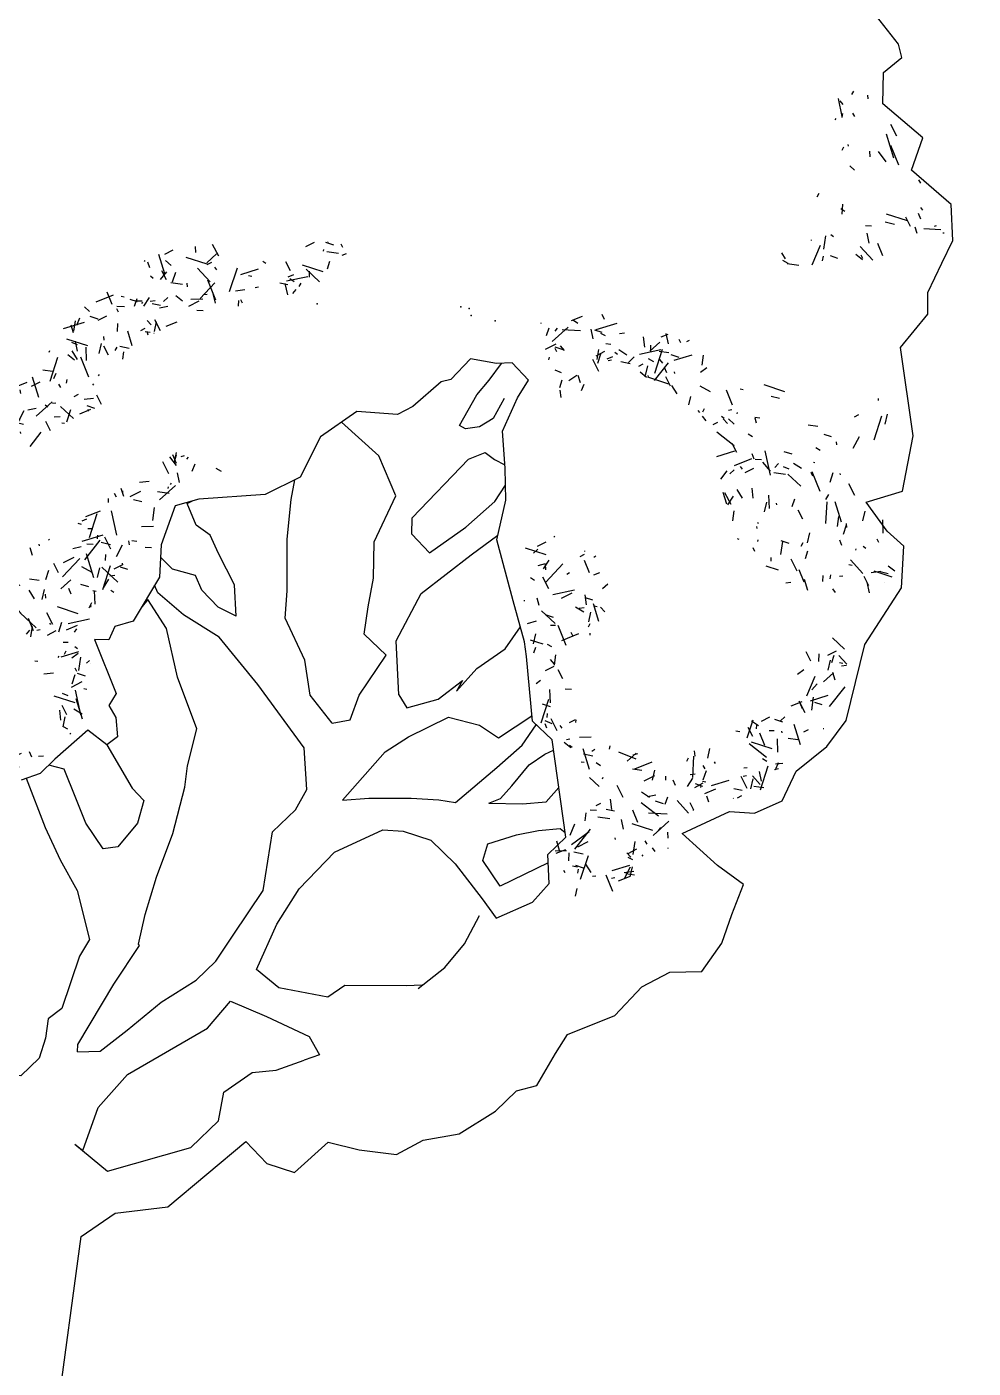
# Model space of a CAD drawing. Extents: x -1.38 to 4.01, y 0 to 4.76.
# Drawn here: x 2.662 to 4.01, y 0.958 to 2.87 of the extents above; entities that cross this region are included whole.
import ezdxf

# ---------------------------------------------------------------- set-up
doc = ezdxf.new("R2010")
doc.units = 0
doc.header["$MEASUREMENT"] = 0
doc.layers.get('0').update_dxf_attribs({"linetype": 'CONTINUOUS'})

# ---------------------------------------------------------------- blocks, each defined once
blk = doc.blocks.new('*X1')
at = {"color": 0}
for p, q in [((1.8968, 2.8269), (1.8908, 2.8285)), ((1.9064, 2.817), (1.9092, 2.8246)), ((1.8694, 2.81), (1.8824, 2.8175)), ((1.8723, 2.8135), (1.8721, 2.8143)), ((1.8787, 2.7967), (1.877, 2.7991)), ((1.8833, 2.8005), (1.8994, 2.814)), ((1.8516, 2.779), (1.8561, 2.7955)), ((1.9068, 2.7812), (1.8998, 2.7934)), ((1.8715, 2.7524), (1.9053, 2.7719)), ((1.8821, 2.7522), (1.915, 2.755)), ((1.8967, 2.7475), (1.8887, 2.7542)), ((1.8657, 2.7296), (1.8481, 2.7343)), ((1.8708, 2.7191), (1.8746, 2.7296)), ((1.8742, 2.7123), (1.8937, 2.7461)), ((1.8966, 2.7228), (1.8948, 2.7294)), ((1.8201, 2.7047), (1.8259, 2.7063)), ((1.8686, 2.7013), (1.8809, 2.7099)), ((1.8751, 2.7195), (1.8838, 2.7218)), ((1.8939, 2.6975), (1.8761, 2.7078)), ((1.8985, 2.7061), (1.897, 2.7147)), ((1.8111, 2.6596), (1.825, 2.6895)), ((1.7608, 2.6521), (1.7379, 2.6582)), ((1.8207, 2.6244), (1.7983, 2.6631)), ((1.8219, 2.6686), (1.8268, 2.6721)), ((1.8457, 2.6629), (1.8487, 2.6681)), ((1.7284, 2.6263), (1.7204, 2.633)), ((1.755, 2.6286), (1.755, 2.6523)), ((1.7581, 2.6271), (1.7605, 2.6357)), ((1.7763, 2.6334), (1.7703, 2.6339)), ((1.8263, 2.6332), (1.8361, 2.6472)), ((1.8515, 2.6278), (1.8448, 2.6296)), ((1.723, 2.6077), (1.7567, 2.6272)), ((1.7514, 2.61), (1.7844, 2.61)), ((1.8154, 2.596), (1.7796, 2.609)), ((1.7944, 2.5774), (1.7911, 2.6153)), ((1.8505, 2.6187), (1.8431, 2.6261)), ((1.6936, 2.5832), (1.698, 2.5997)), ((1.7936, 2.5865), (1.7971, 2.5914)), ((1.8189, 2.5918), (1.8035, 2.6007)), ((1.7201, 2.5597), (1.6874, 2.5749)), ((1.7029, 2.5769), (1.7166, 2.5781)), ((1.7298, 2.5548), (1.7121, 2.5596)), ((1.7224, 2.5474), (1.7193, 2.5648)), ((1.7397, 2.5607), (1.7308, 2.576)), ((1.7385, 2.5577), (1.7546, 2.5712)), ((1.7643, 2.5744), (1.7587, 2.5784)), ((1.7845, 2.5643), (1.798, 2.5804)), ((1.7911, 2.553), (1.7965, 2.5733)), ((1.8064, 2.5588), (1.8142, 2.5667)), ((1.6774, 2.5485), (1.6797, 2.5493)), ((1.694, 2.5475), (1.6842, 2.5511)), ((1.7057, 2.5384), (1.7116, 2.5394)), ((1.755, 2.5251), (1.755, 2.5356)), ((1.7618, 2.5483), (1.7766, 2.5509)), ((1.7376, 2.4935), (1.7328, 2.5112)), ((1.7386, 2.5078), (1.7437, 2.5152)), ((1.744, 2.5079), (1.7563, 2.5165)), ((1.7587, 2.5123), (1.7662, 2.5253)), ((1.7908, 2.4993), (1.7979, 2.519)), ((1.7116, 2.4833), (1.7236, 2.4902)), ((1.7266, 2.4814), (1.7195, 2.4936)), ((1.7228, 2.4908), (1.7286, 2.4977)), ((1.7318, 2.4942), (1.7312, 2.4972)), ((1.7902, 2.4858), (1.7687, 2.4916)), ((1.7836, 2.4774), (1.7735, 2.4919)), ((1.6751, 2.436), (1.6864, 2.467)), ((1.6978, 2.4536), (1.6756, 2.4617)), ((1.6973, 2.4752), (1.7022, 2.4786)), ((1.7054, 2.4579), (1.7152, 2.4676)), ((1.7604, 2.481), (1.7715, 2.481)), ((1.7662, 2.4603), (1.7686, 2.469)), ((1.773, 2.4652), (1.7799, 2.471)), ((1.781, 2.4648), (1.7752, 2.4681)), ((1.7854, 2.4749), (1.7854, 2.475)), ((1.7155, 2.453), (1.7089, 2.4548)), ((1.7396, 2.4284), (1.7296, 2.4384)), ((1.7761, 2.431), (1.7515, 2.4424)), ((1.6675, 2.4142), (1.6797, 2.4152)), ((1.6867, 2.4101), (1.6997, 2.4176)), ((1.7017, 2.4164), (1.7061, 2.4329)), ((1.7619, 2.4143), (1.7759, 2.4241)), ((1.6716, 2.3605), (1.6881, 2.3958)), ((1.6827, 2.3821), (1.6767, 2.3949)), ((1.7355, 2.4005), (1.7299, 2.4044)), ((1.747, 2.3781), (1.7365, 2.3931)), ((1.7606, 2.3882), (1.7429, 2.3929)), ((1.7619, 2.4028), (1.7601, 2.4095)), ((1.7828, 2.4022), (1.774, 2.4127)), ((1.6873, 2.3713), (1.6756, 2.3854)), ((1.6894, 2.3688), (1.6766, 2.3747)), ((1.6888, 2.3524), (1.7226, 2.3719)), ((1.7415, 2.3529), (1.7233, 2.3682)), ((1.6992, 2.3551), (1.7093, 2.3597)), ((1.7179, 2.3522), (1.7026, 2.3611)), ((1.7295, 2.3423), (1.7115, 2.3455)), ((1.7659, 2.3362), (1.7301, 2.3493)), ((1.7758, 2.3506), (1.7751, 2.3535)), ((1.7251, 2.28), (1.7027, 2.3187)), ((1.7111, 2.3352), (1.7258, 2.3378)), ((1.7827, 2.333), (1.7798, 2.3335)), ((1.8176, 2.3201), (1.7995, 2.3249)), ((1.6858, 2.3137), (1.6841, 2.3162)), ((1.7018, 2.2841), (1.7149, 2.295)), ((1.7264, 2.2883), (1.722, 2.2978)), ((1.7477, 2.2994), (1.7432, 2.3047)), ((1.7743, 2.2935), (1.7767, 2.3022)), ((1.7897, 2.3036), (1.7995, 2.3176)), ((1.8011, 2.2995), (1.814, 2.3069)), ((1.8038, 2.2806), (1.8109, 2.3004)), ((1.8106, 2.2949), (1.8081, 2.297)), ((1.657, 2.2628), (1.6471, 2.2746)), ((1.7464, 2.2864), (1.7397, 2.2882)), ((1.7991, 2.2538), (1.7874, 2.274)), ((1.6301, 2.2471), (1.6498, 2.2543)), ((1.6326, 2.2515), (1.6427, 2.2524)), ((1.6882, 2.2173), (1.6994, 2.2484)), ((1.7335, 2.2456), (1.699, 2.2617)), ((1.7098, 2.2496), (1.7142, 2.2661)), ((1.7507, 2.2451), (1.7565, 2.2467)), ((1.755, 2.22), (1.755, 2.2581)), ((1.757, 2.2569), (1.7604, 2.2618)), ((1.7712, 2.2636), (1.8026, 2.2664)), ((1.7771, 2.2428), (1.7842, 2.2513)), ((1.7945, 2.2457), (1.7978, 2.249)), ((1.6176, 2.2104), (1.6202, 2.2251)), ((1.6283, 2.2223), (1.6352, 2.2281)), ((1.6441, 2.2162), (1.6353, 2.2316)), ((1.6374, 2.2208), (1.6514, 2.2306)), ((1.7129, 2.2061), (1.6742, 2.2285)), ((1.6775, 2.2281), (1.6894, 2.235)), ((1.7068, 2.2265), (1.7011, 2.2305)), ((1.7369, 2.2165), (1.7444, 2.2295)), ((1.7914, 2.2215), (1.7737, 2.2263)), ((1.6246, 2.2134), (1.6111, 2.217)), ((1.6483, 2.1939), (1.626, 2.202)), ((1.6411, 2.1904), (1.6465, 2.2106)), ((1.7414, 2.1887), (1.7333, 2.2109)), ((1.7879, 2.1761), (1.7823, 2.2076)), ((1.6028, 2.1735), (1.5993, 2.1863)), ((1.626, 2.1708), (1.626, 2.1813)), ((1.6451, 2.1714), (1.6399, 2.1758)), ((1.6733, 2.1373), (1.6694, 2.1819)), ((1.7019, 2.1783), (1.7071, 2.1856)), ((1.7288, 2.1716), (1.7199, 2.1869)), ((1.7242, 2.1814), (1.7402, 2.1949)), ((1.7381, 2.1852), (1.7504, 2.1938)), ((1.7597, 2.1791), (1.7571, 2.1806)), ((1.6154, 2.1677), (1.611, 2.173)), ((1.6526, 2.1548), (1.6655, 2.1623)), ((1.6659, 2.1282), (1.6824, 2.1635)), ((1.6914, 2.1525), (1.6964, 2.1559)), ((1.631, 2.137), (1.6239, 2.1492)), ((1.6525, 2.1195), (1.6563, 2.13)), ((1.6865, 2.144), (1.6636, 2.1502)), ((1.7195, 2.1139), (1.7094, 2.1284)), ((1.7432, 2.1236), (1.7162, 2.1505)), ((1.7821, 2.1203), (1.7649, 2.1283)), ((1.7825, 2.1267), (1.783, 2.1287)), ((1.6011, 2.1064), (1.5986, 2.1081)), ((1.617, 2.1126), (1.6017, 2.1214)), ((1.6104, 2.1116), (1.6037, 2.1134)), ((1.6042, 2.1123), (1.6101, 2.1133)), ((1.6163, 2.0976), (1.6186, 2.1063)), ((1.6547, 2.0971), (1.6884, 2.1166)), ((1.6603, 2.1222), (1.6751, 2.1248)), ((1.6691, 2.1067), (1.661, 2.1074)), ((1.7157, 2.0923), (1.7086, 2.1045)), ((1.7244, 2.1049), (1.7164, 2.1116)), ((1.7343, 2.1008), (1.7672, 2.1037)), ((1.7772, 2.1197), (1.7705, 2.1215)), ((1.592, 2.0884), (1.6058, 2.0896)), ((1.6271, 2.0828), (1.6253, 2.0895)), ((1.6267, 2.0635), (1.6402, 2.0796)), ((1.6296, 2.094), (1.6506, 2.094)), ((1.7164, 2.0765), (1.6806, 2.0895)), ((1.7179, 2.0828), (1.7223, 2.0993)), ((1.7561, 2.0915), (1.7701, 2.1013)), ((1.7587, 2.0889), (1.7655, 2.0947)), ((1.7768, 2.0914), (1.7732, 2.1013)), ((1.7797, 2.0971), (1.7737, 2.0976)), ((1.5517, 2.0537), (1.5527, 2.0576)), ((1.5824, 2.0336), (1.6057, 2.0569)), ((1.6052, 2.0688), (1.6022, 2.0693)), ((1.6077, 2.0404), (1.6046, 2.0578)), ((1.678, 2.0526), (1.6723, 2.0565)), ((1.7028, 2.0547), (1.69, 2.0606)), ((1.7505, 2.0697), (1.7488, 2.0721)), ((1.7725, 2.0681), (1.785, 2.0739)), ((1.8003, 2.0477), (1.7933, 2.0599)), ((1.5571, 2.0412), (1.5702, 2.0522)), ((1.595, 2.0281), (1.5851, 2.0317)), ((1.5867, 2.0374), (1.588, 2.0524)), ((1.6554, 2.0468), (1.6378, 2.0515)), ((1.6411, 2.0306), (1.6403, 2.0335)), ((1.6492, 2.0236), (1.6547, 2.0439)), ((1.7792, 2.0381), (1.7617, 2.0412)), ((1.767, 2.0442), (1.78, 2.0517)), ((1.771, 2.0301), (1.7797, 2.0324)), ((1.8136, 2.0411), (1.8038, 2.0447)), ((1.5094, 2.0133), (1.517, 2.0176)), ((1.5448, 1.9802), (1.5225, 2.0189)), ((1.5768, 1.9996), (1.5866, 2.0136)), ((1.5798, 1.9956), (1.5827, 2.0124)), ((1.5908, 1.9945), (1.5806, 2.009)), ((1.6055, 1.9987), (1.6114, 2.0112)), ((1.6829, 2.0146), (1.6724, 2.0296)), ((1.6781, 2.0241), (1.6882, 2.0288)), ((1.7012, 1.9987), (1.7124, 2.0297)), ((1.716, 2.0153), (1.7218, 2.0169)), ((1.8102, 2.0232), (1.8136, 2.0256)), ((1.4835, 1.9795), (1.4904, 1.9853)), ((1.4845, 1.9592), (1.4984, 1.9891)), ((1.5562, 1.9837), (1.5481, 1.9904)), ((1.565, 1.99), (1.5708, 1.9969)), ((1.612, 1.9665), (1.5733, 1.9889)), ((1.6136, 1.9917), (1.6258, 2.0003)), ((1.6171, 1.9872), (1.6165, 1.9902)), ((1.7136, 1.9784), (1.6944, 1.9835)), ((1.7676, 1.9864), (1.7523, 2.0045)), ((1.755, 1.9833), (1.755, 2.007)), ((1.7599, 1.9839), (1.7628, 1.988)), ((1.7691, 1.9865), (1.8029, 2.006)), ((1.5053, 1.9589), (1.5218, 1.9633)), ((1.5061, 1.9525), (1.5399, 1.972)), ((1.5088, 1.96), (1.5166, 1.9678)), ((1.5281, 1.9634), (1.5131, 1.9739)), ((1.5505, 1.9693), (1.5276, 1.9754)), ((1.5669, 1.959), (1.5718, 1.9625)), ((1.5726, 1.965), (1.6056, 1.965)), ((1.5732, 1.933), (1.5914, 1.9645)), ((1.6042, 1.9613), (1.5968, 1.9687)), ((1.6136, 1.9632), (1.6072, 1.9742)), ((1.6433, 1.9728), (1.6553, 1.9797)), ((1.6584, 1.9718), (1.6539, 1.9771)), ((1.4126, 1.934), (1.4213, 1.9363)), ((1.4744, 1.9369), (1.4678, 1.9386)), ((1.5146, 1.9372), (1.4801, 1.9533)), ((1.497, 1.92), (1.497, 1.9437)), ((1.5441, 1.9529), (1.5476, 1.9578)), ((1.5699, 1.9395), (1.5709, 1.9454)), ((1.5813, 1.9405), (1.5765, 1.9422)), ((1.3507, 1.8925), (1.3628, 1.9183)), ((1.3742, 1.9073), (1.3729, 1.9219)), ((1.3802, 1.9211), (1.3755, 1.9228)), ((1.4639, 1.9165), (1.455, 1.9318)), ((1.4981, 1.9102), (1.5052, 1.9187)), ((1.5024, 1.9165), (1.5128, 1.9203)), ((1.5551, 1.9255), (1.5663, 1.9265)), ((1.5723, 1.9325), (1.5698, 1.9342)), ((1.3509, 1.9042), (1.3465, 1.9095)), ((1.3661, 1.8818), (1.359, 1.894)), ((1.4062, 1.8973), (1.4361, 1.9113)), ((1.462, 1.875), (1.4519, 1.8895)), ((1.4582, 1.9018), (1.4605, 1.9105)), ((1.5347, 1.8971), (1.5337, 1.9083)), ((1.5456, 1.9073), (1.5436, 1.9102)), ((1.3527, 1.8639), (1.335, 1.8686)), ((1.3554, 1.8655), (1.3684, 1.873)), ((1.3879, 1.8625), (1.3798, 1.8692)), ((1.3921, 1.8722), (1.3847, 1.8796)), ((1.3936, 1.8579), (1.3981, 1.8744)), ((1.4078, 1.859), (1.4176, 1.8688)), ((1.4122, 1.8837), (1.4206, 1.8867)), ((1.4623, 1.8513), (1.4682, 1.8674)), ((1.468, 1.8535), (1.4633, 1.8712)), ((1.4891, 1.8743), (1.4942, 1.8817)), ((1.5115, 1.8756), (1.5007, 1.8818)), ((1.5103, 1.8745), (1.5018, 1.8767)), ((1.2625, 1.8479), (1.2668, 1.8487)), ((1.2768, 1.837), (1.2893, 1.8428)), ((1.2998, 1.8405), (1.2917, 1.8628)), ((1.3001, 1.8246), (1.3035, 1.8635)), ((1.3043, 1.8291), (1.3204, 1.8426)), ((1.368, 1.8024), (1.368, 1.8405)), ((1.3882, 1.8339), (1.4022, 1.8438)), ((1.4448, 1.8475), (1.4437, 1.8494)), ((1.4784, 1.8554), (1.4703, 1.8561)), ((1.2816, 1.836), (1.3146, 1.836)), ((1.2977, 1.8305), (1.2933, 1.84)), ((1.3542, 1.8068), (1.3136, 1.8257)), ((1.325, 1.7986), (1.3304, 1.8189)), ((1.3744, 1.814), (1.3564, 1.8172)), ((1.3575, 1.8078), (1.3913, 1.8273)), ((1.414, 1.8162), (1.4124, 1.8168)), ((1.2625, 1.7975), (1.2607, 1.8042)), ((1.4052, 1.797), (1.3916, 1.8006)), ((1.2493, 1.7582), (1.2442, 1.7867)), ((1.2478, 1.7864), (1.2444, 1.7873)), ((1.2904, 1.763), (1.2962, 1.7755)), ((1.3132, 1.7406), (1.3327, 1.7744)), ((1.3332, 1.7555), (1.3231, 1.77)), ((1.2515, 1.752), (1.2387, 1.758)), ((1.239, 1.7568), (1.239, 1.7637)), ((1.274, 1.7353), (1.2576, 1.7638)), ((1.2765, 1.7454), (1.2757, 1.7483)), ((1.2909, 1.7413), (1.2852, 1.7453)), ((1.3269, 1.7554), (1.317, 1.7589)), ((1.3283, 1.7373), (1.3354, 1.757)), ((1.3352, 1.7433), (1.3316, 1.7531)), ((1.3385, 1.7621), (1.3318, 1.7639)), ((1.3477, 1.731), (1.3611, 1.7471)), ((1.2579, 1.7427), (1.258, 1.7427)), ((1.3388, 1.7366), (1.3457, 1.7424))]:
    blk.add_line(p, q, dxfattribs=at)
blk = doc.blocks.new('*X2')
at = {"color": 0}
for p, q in [((2.301, 3.6827), (2.2992, 3.6894)), ((2.3262, 3.699), (2.3209, 3.7034)), ((2.4098, 3.6926), (2.3869, 3.6987)), ((2.4354, 3.6627), (2.3949, 3.6816)), ((2.3186, 3.644), (2.2903, 3.6603)), ((2.3036, 3.6593), (2.2955, 3.66)), ((2.3337, 3.6602), (2.3271, 3.662)), ((2.4508, 3.6609), (2.415, 3.6739)), ((2.5005, 3.6683), (2.4938, 3.6701)), ((2.3149, 3.6306), (2.3142, 3.6335)), ((2.3201, 3.6428), (2.3156, 3.6481)), ((2.4055, 3.6325), (2.3975, 3.6392)), ((2.4312, 3.6482), (2.4082, 3.6502)), ((2.5388, 3.6388), (2.5328, 3.6393)), ((2.5643, 3.618), (2.5857, 3.6394)), ((2.5739, 3.6352), (2.5755, 3.6388)), ((2.5927, 3.6386), (2.5942, 3.6399)), ((2.363, 3.6035), (2.3608, 3.6094)), ((2.3653, 3.617), (2.3627, 3.6185)), ((2.548, 3.6255), (2.5382, 3.6291)), ((2.3932, 3.5949), (2.4045, 3.5959)), ((2.4999, 3.5863), (2.5337, 3.6058)), ((2.5094, 3.5749), (2.5234, 3.5847)), ((2.5456, 3.6034), (2.5279, 3.6082)), ((2.5628, 3.6033), (2.5523, 3.6082)), ((2.4479, 3.5274), (2.4352, 3.5401)), ((2.4907, 3.5444), (2.4986, 3.5523)), ((2.5184, 3.5286), (2.503, 3.5375)), ((2.5518, 3.5315), (2.5295, 3.5396)), ((2.3951, 3.5152), (2.3927, 3.5217)), ((2.4389, 3.5321), (2.447, 3.5343)), ((2.5122, 3.513), (2.5452, 3.513)), ((2.5174, 3.4979), (2.5322, 3.5005)), ((2.5313, 3.5016), (2.5247, 3.5034)), ((2.4722, 3.4615), (2.457, 3.4797)), ((2.4613, 3.488), (2.4672, 3.489)), ((2.4886, 3.462), (2.5005, 3.4689)), ((2.4462, 3.4557), (2.4456, 3.4561)), ((2.4796, 3.4273), (2.4635, 3.4618)), ((2.4862, 3.4459), (2.4814, 3.4527)), ((2.4398, 3.3991), (2.4274, 3.4012)), ((2.4378, 3.3935), (2.4482, 3.3973)), ((2.4479, 3.3957), (2.464, 3.4092))]:
    blk.add_line(p, q, dxfattribs=at)
blk = doc.blocks.new('*X3')
at = {"color": 0}
for p, q in [((2.738, 3.3534), (2.7353, 3.3557)), ((2.7771, 3.3338), (2.7666, 3.3488)), ((2.7848, 3.3005), (2.7624, 3.3393)), ((2.7309, 3.3019), (2.7333, 3.3106)), ((2.7711, 3.2629), (2.763, 3.2852)), ((2.5802, 3.2204), (2.614, 3.2399)), ((2.6863, 3.2315), (2.6994, 3.2425)), ((2.7175, 3.2408), (2.7294, 3.2477)), ((2.747, 3.2451), (2.7425, 3.2482)), ((2.6043, 3.2165), (2.6166, 3.2251)), ((2.7256, 3.2141), (2.7341, 3.2172)), ((2.7885, 3.1922), (2.7796, 3.2075)), ((2.7912, 3.2141), (2.7888, 3.2158)), ((2.8358, 3.2088), (2.8129, 3.215)), ((2.8784, 3.1891), (2.8683, 3.2036)), ((2.9194, 3.2013), (2.9012, 3.2165)), ((2.5576, 3.1838), (2.5625, 3.1873)), ((2.7425, 3.1938), (2.7441, 3.1954)), ((2.789, 3.1674), (2.7532, 3.1805)), ((2.9265, 3.1845), (2.9199, 3.1863)), ((2.4262, 3.1602), (2.4195, 3.162)), ((2.4315, 3.1697), (2.433, 3.1753)), ((2.4413, 3.131), (2.4553, 3.1609)), ((2.4809, 3.1618), (2.4691, 3.1758)), ((2.4883, 3.1517), (2.4895, 3.1654)), ((2.5704, 3.1544), (2.5434, 3.1643)), ((2.6128, 3.1698), (2.6197, 3.1756)), ((2.6227, 3.1649), (2.6141, 3.1689)), ((2.6926, 3.1675), (2.7055, 3.175)), ((2.7195, 3.1663), (2.736, 3.1707)), ((2.7597, 3.1764), (2.7531, 3.1782)), ((2.8065, 3.1657), (2.8029, 3.1755)), ((2.838, 3.1373), (2.811, 3.1643)), ((2.855, 3.1592), (2.8205, 3.1753)), ((2.856, 3.1488), (2.8443, 3.1628)), ((2.8682, 3.1602), (2.8625, 3.1642)), ((2.8731, 3.1475), (2.8643, 3.1628)), ((2.9122, 3.1593), (2.9181, 3.1604)), ((2.9577, 3.1439), (2.9871, 3.1609)), ((2.9664, 3.1514), (2.9786, 3.16)), ((2.9683, 3.1692), (2.9831, 3.1718)), ((2.3949, 3.1417), (2.3994, 3.1541)), ((2.4124, 3.1429), (2.3964, 3.1522)), ((2.4, 3.1095), (2.4, 3.1332)), ((2.4112, 3.1221), (2.4243, 3.1331)), ((2.4296, 3.1334), (2.4425, 3.1409)), ((2.5057, 3.1341), (2.5255, 3.1413)), ((2.5717, 3.1433), (2.5752, 3.1482)), ((2.5836, 3.1327), (2.5973, 3.134)), ((2.5872, 3.15), (2.5855, 3.1524)), ((2.6268, 3.1414), (2.6355, 3.1437)), ((2.7081, 3.1211), (2.6694, 3.1435)), ((2.7031, 3.1366), (2.7023, 3.1458)), ((2.7086, 3.1289), (2.7247, 3.1424)), ((2.7117, 3.1482), (2.7217, 3.1529)), ((2.7276, 3.1453), (2.7587, 3.1481)), ((2.8862, 3.132), (2.8764, 3.1356)), ((2.9094, 3.1448), (2.9077, 3.1473)), ((2.9568, 3.1388), (2.9666, 3.1528)), ((2.9862, 3.1452), (2.986, 3.1454)), ((2.3887, 3.1078), (2.3737, 3.1183)), ((2.3917, 3.0925), (2.4112, 3.1263)), ((2.4015, 3.111), (2.3935, 3.1178)), ((2.4352, 3.0901), (2.4128, 3.1288)), ((2.4316, 3.1121), (2.4235, 3.1128)), ((2.4448, 3.0806), (2.4378, 3.1201)), ((2.449, 3.106), (2.4391, 3.1096)), ((2.4592, 3.1159), (2.4566, 3.1174)), ((2.5179, 3.0973), (2.5091, 3.1099)), ((2.5436, 3.1073), (2.5412, 3.1138)), ((2.5717, 3.1267), (2.5775, 3.1282)), ((2.5728, 3.106), (2.5752, 3.1147)), ((2.5773, 3.126), (2.5884, 3.126)), ((2.5872, 3.102), (2.6256, 3.1088)), ((2.638, 3.1035), (2.6203, 3.1082)), ((2.6522, 3.0854), (2.6635, 3.1164)), ((2.6676, 3.119), (2.6577, 3.1226)), ((2.6689, 3.1201), (2.6768, 3.128)), ((2.6745, 3.0912), (2.6789, 3.1077)), ((2.6814, 3.126), (2.7024, 3.126)), ((2.7753, 3.1129), (2.7683, 3.1251)), ((2.8048, 3.1116), (2.7871, 3.1163)), ((2.9154, 3.126), (2.9484, 3.126)), ((2.9197, 3.1187), (2.9246, 3.1221)), ((2.9716, 3.1197), (2.9539, 3.1244)), ((2.9819, 3.112), (2.9652, 3.1217)), ((2.3044, 3.0872), (2.2949, 3.0898)), ((2.3076, 3.0643), (2.3241, 3.0996)), ((2.3405, 3.0902), (2.3456, 3.0976)), ((2.4067, 3.0769), (2.409, 3.0856)), ((2.4079, 3.0985), (2.4183, 3.1023)), ((2.4275, 3.0747), (2.4173, 3.0892)), ((2.4317, 3.0758), (2.4654, 3.0953)), ((2.4712, 3.0953), (2.4536, 3.1001)), ((2.4895, 3.0948), (2.472, 3.0979)), ((2.5408, 3.1025), (2.5362, 3.103)), ((2.5592, 3.1009), (2.5492, 3.1018)), ((2.6193, 3.0724), (2.6335, 3.103)), ((2.6668, 3.0915), (2.6608, 3.092)), ((2.7511, 3.0801), (2.7329, 3.0953)), ((2.7497, 3.0696), (2.7395, 3.0841)), ((2.7549, 3.0941), (2.7523, 3.0956)), ((2.8418, 3.0898), (2.8313, 3.1048)), ((2.8386, 3.0774), (2.8362, 3.0839)), ((2.9241, 3.0921), (2.9275, 3.097)), ((2.2663, 3.0426), (2.2734, 3.0623)), ((2.3059, 3.062), (2.3178, 3.0689)), ((2.3177, 3.0657), (2.3262, 3.0687)), ((2.3377, 3.0604), (2.3446, 3.0662)), ((2.3597, 3.0619), (2.3656, 3.0629)), ((2.361, 3.0702), (2.3775, 3.0746)), ((2.379, 3.0587), (2.393, 3.0685)), ((2.3899, 3.0679), (2.3887, 3.082)), ((2.4159, 3.0718), (2.4306, 3.0744)), ((2.4329, 3.0768), (2.4304, 3.0785)), ((2.6541, 3.051), (2.6509, 3.0694)), ((2.658, 3.0693), (2.658, 3.0798)), ((2.7054, 3.0567), (2.6874, 3.0599)), ((2.7182, 3.0711), (2.7032, 3.0816)), ((2.807, 3.0569), (2.82, 3.0644)), ((2.86, 3.0682), (2.853, 3.0805)), ((2.9112, 3.0641), (2.9038, 3.0716)), ((2.9164, 3.0768), (2.912, 3.0821)), ((2.9408, 3.0675), (2.9328, 3.0683)), ((2.2667, 3.0192), (2.2901, 3.0425)), ((2.2683, 3.0454), (2.277, 3.0477)), ((2.3165, 3.0493), (2.3012, 3.0582)), ((2.3486, 3.03), (2.3369, 3.0441)), ((2.3421, 3.033), (2.3465, 3.0496)), ((2.3542, 3.0263), (2.3454, 3.0416)), ((2.3593, 3.0438), (2.3631, 3.0543)), ((2.3632, 3.0432), (2.3662, 3.0484)), ((2.6946, 3.0288), (2.6748, 3.038)), ((2.6999, 3.0341), (2.677, 3.0402)), ((2.6965, 3.0294), (2.6918, 3.047)), ((2.7586, 3.0474), (2.7556, 3.0479)), ((2.7625, 3.0401), (2.76, 3.0419)), ((2.8257, 3.0403), (2.8104, 3.0584)), ((2.8666, 3.0422), (2.8438, 3.0483)), ((2.89, 3.0381), (2.8678, 3.0462)), ((2.9051, 3.0332), (2.8864, 3.0419)), ((2.2612, 3.0081), (2.2594, 3.0147)), ((2.271, 2.9919), (2.271, 3.03)), ((2.3663, 3.0179), (2.3434, 3.024)), ((2.7238, 3.017), (2.712, 3.031)), ((2.7806, 3.0254), (2.7789, 3.0278)), ((2.7906, 3.0098), (2.7839, 3.0116)), ((2.823, 3.0197), (2.8177, 3.0242)), ((2.8229, 3.0072), (2.8429, 3.0187)), ((2.869, 3.0135), (2.8742, 3.0209)), ((2.2341, 2.999), (2.2331, 2.9994)), ((2.2564, 2.9917), (2.2494, 3.0039)), ((2.2734, 2.9738), (2.2789, 2.9941)), ((2.281, 2.9888), (2.294, 2.9963)), ((2.2902, 2.9854), (2.2836, 2.9872)), ((2.2863, 2.997), (2.2974, 2.997)), ((2.7526, 3.0017), (2.755, 3.0034)), ((2.2915, 2.9656), (2.2885, 2.9698)), ((2.3118, 2.9618), (2.3229, 2.9669)), ((2.3421, 2.9673), (2.345, 2.9841)), ((2.3596, 2.9798), (2.3468, 2.9857)), ((2.3708, 2.9721), (2.3657, 2.983)), ((2.3411, 2.947), (2.334, 2.9593)), ((2.3558, 2.9367), (2.3449, 2.9443))]:
    blk.add_line(p, q, dxfattribs=at)
blk = doc.blocks.new('*X4')
at = {"color": 0}
for p, q in [((2.9972, 3.0093), (3.0266, 3.0119)), ((3.015, 2.9826), (3.0194, 2.9991)), ((3.0293, 2.9789), (3.0223, 2.9912)), ((3.0285, 2.997), (3.0495, 2.997)), ((3.0384, 2.9894), (3.0433, 2.9929)), ((3.0452, 2.9879), (3.0504, 2.9953)), ((3.0124, 2.963), (3.0024, 2.9729)), ((3.0352, 2.9652), (3.0247, 2.9802)), ((3.0566, 2.9626), (3.0438, 2.9685)), ((3.045, 2.9451), (3.045, 2.9688)), ((3.0847, 2.9238), (3.077, 2.9678)), ((3.0024, 2.953), (2.9847, 2.9578)), ((3.0437, 2.9062), (3.0276, 2.9407)), ((3.004, 2.9199), (3.0052, 2.9336)), ((3.0413, 2.9201), (3.04, 2.9342)), ((3.0544, 2.9053), (3.0684, 2.9353)), ((3.0608, 2.9089), (3.0727, 2.9158)), ((3.0381, 2.8737), (3.0452, 2.8935)), ((3.0685, 2.8955), (3.0533, 2.9137)), ((3.0642, 2.8836), (3.0413, 2.8898)), ((3.0554, 2.8853), (3.0455, 2.8889)), ((3.0876, 2.8597), (3.09, 2.8684)), ((3.1064, 2.8889), (3.1072, 2.8898)), ((3.045, 2.8416), (3.045, 2.8521)), ((3.1008, 2.8394), (3.0663, 2.8555)), ((3.0231, 2.8158), (3.0275, 2.8323)), ((3.0359, 2.8357), (3.0488, 2.8432)), ((3.0447, 2.8153), (3.0505, 2.8222)), ((3.0633, 2.8295), (3.0608, 2.8312)), ((3.0774, 2.8313), (3.0905, 2.8423)), ((3.0105, 2.8032), (3.0251, 2.8071)), ((3.0279, 2.7775), (3.0111, 2.8066)), ((3.027, 2.8003), (3.0226, 2.8056)), ((3.0592, 2.7914), (3.0369, 2.7995)), ((3.038, 2.778), (3.0717, 2.7975)), ((3.0836, 2.8011), (3.0655, 2.8163)), ((2.5881, 2.7848), (2.5874, 2.7854)), ((2.5891, 2.7724), (2.5914, 2.7811)), ((2.6219, 2.7653), (2.5996, 2.7734)), ((2.6062, 2.7897), (2.607, 2.7939)), ((2.6296, 2.7689), (2.6334, 2.7794)), ((2.658, 2.7642), (2.658, 2.7765)), ((3.0052, 2.7707), (3.0108, 2.7754)), ((3.0332, 2.7864), (3.0155, 2.7911)), ((3.0381, 2.7733), (3.0766, 2.7801)), ((3.0737, 2.7726), (3.0822, 2.7756)), ((3.0963, 2.7837), (3.1039, 2.7944)), ((3.1042, 2.7765), (3.0982, 2.7893)), ((3.1025, 2.7757), (3.1061, 2.7819)), ((2.5329, 2.762), (2.5311, 2.7625)), ((3.1027, 2.7444), (3.0874, 2.7532)), ((3.1125, 2.7329), (3.0902, 2.7716)), ((2.512, 2.7099), (2.5457, 2.7294)), ((2.5245, 2.7286), (2.5289, 2.7451)), ((2.529, 2.715), (2.529, 2.7255)), ((2.5618, 2.7094), (2.557, 2.727)), ((2.582, 2.6965), (2.5781, 2.7411)), ((2.5963, 2.7336), (2.5974, 2.7395)), ((2.6068, 2.6912), (2.6263, 2.725)), ((2.6607, 2.7232), (2.6457, 2.7337)), ((2.6492, 2.7302), (2.6611, 2.7371)), ((2.697, 2.7198), (2.6675, 2.7336)), ((2.6705, 2.7318), (2.6754, 2.7353)), ((2.6805, 2.739), (2.6915, 2.739)), ((3.0636, 2.737), (3.0671, 2.7419)), ((3.074, 2.7263), (3.077, 2.7315)), ((3.0846, 2.739), (3.1056, 2.739)), ((3.0999, 2.7212), (3.0894, 2.7362)), ((3.0997, 2.7286), (3.1136, 2.7403)), ((2.5509, 2.7058), (2.5568, 2.7183)), ((2.5658, 2.7108), (2.5577, 2.7176)), ((2.622, 2.6984), (2.6275, 2.7187)), ((2.6501, 2.7066), (2.6666, 2.7111)), ((2.6562, 2.7095), (2.6614, 2.7169)), ((2.6856, 2.7061), (2.6754, 2.7206)), ((2.692, 2.6994), (2.6897, 2.7059)), ((3.0078, 2.701), (2.9976, 2.7155)), ((3.0242, 2.705), (3.0212, 2.7056)), ((3.0487, 2.673), (3.0626, 2.7029)), ((3.0951, 2.717), (3.0722, 2.7231)), ((3.0792, 2.6994), (3.0915, 2.708)), ((3.0957, 2.6929), (3.0981, 2.7016)), ((2.5574, 2.6818), (2.566, 2.6841)), ((2.5947, 2.6927), (2.5718, 2.6988)), ((2.6782, 2.6481), (2.6895, 2.6791)), ((2.7049, 2.6922), (2.7024, 2.694)), ((2.9902, 2.6865), (2.9826, 2.6919)), ((3.016, 2.6581), (2.989, 2.6851)), ((3.019, 2.6846), (3.0123, 2.6864)), ((3.0315, 2.6691), (3.0227, 2.6845)), ((3.0923, 2.6867), (3.0914, 2.687)), ((2.6053, 2.6599), (2.5926, 2.6659)), ((2.615, 2.6567), (2.6479, 2.6595)), ((2.6243, 2.6569), (2.6373, 2.6644)), ((2.6445, 2.6511), (2.6503, 2.6579)), ((2.69, 2.648), (2.6542, 2.661)), ((2.6854, 2.6684), (2.6787, 2.6701)), ((2.9871, 2.6695), (2.9847, 2.676)), ((3.0086, 2.6583), (3.0137, 2.6657)), ((3.0214, 2.64), (3.0167, 2.6576)), ((3.0266, 2.6537), (3.0386, 2.6606)), ((3.0312, 2.649), (3.0356, 2.6655)), ((3.0345, 2.6556), (3.032, 2.6573)), ((3.0325, 2.6667), (3.0374, 2.6701)), ((3.0388, 2.6568), (3.037, 2.6592)), ((3.0511, 2.6551), (3.0583, 2.6748)), ((3.0674, 2.6497), (3.0573, 2.6544)), ((2.5804, 2.6455), (2.5813, 2.647)), ((2.6148, 2.6227), (2.622, 2.6383)), ((3.0058, 2.6256), (2.996, 2.6292)), ((2.6489, 2.6068), (2.6384, 2.6218)), ((2.6396, 2.6069), (2.6602, 2.6188)), ((2.6614, 2.5963), (2.6559, 2.6057)), ((2.6658, 2.6241), (2.6743, 2.6272)), ((2.6895, 2.61), (2.7006, 2.61)), ((2.7021, 2.6088), (2.6903, 2.6228)), ((2.6988, 2.5908), (2.7032, 2.6074)), ((2.7305, 2.6035), (2.7128, 2.6082)), ((2.915, 2.6063), (2.9186, 2.614)), ((2.916, 2.5908), (2.916, 2.6123)), ((2.9355, 2.5918), (2.9467, 2.6228)), ((2.9711, 2.6017), (2.9606, 2.6167)), ((2.9625, 2.5898), (2.9679, 2.61)), ((2.9873, 2.6195), (2.982, 2.6239)), ((3.0276, 2.61), (3.0579, 2.61)), ((3.0604, 2.6207), (3.0463, 2.6244)), ((3.0603, 2.6199), (3.059, 2.6206)), ((2.7461, 2.5949), (2.7543, 2.6031)), ((2.879, 2.5815), (2.8756, 2.5864)), ((2.8932, 2.5907), (2.9231, 2.6047)), ((2.9326, 2.5884), (2.9457, 2.5994)), ((2.987, 2.5756), (2.9945, 2.5886)), ((3.0017, 2.5804), (3.0147, 2.5879)), ((3.0184, 2.5899), (3.0114, 2.6021)), ((2.7048, 2.563), (2.7056, 2.5726)), ((2.7471, 2.5587), (2.7289, 2.5739)), ((2.7629, 2.5224), (2.7406, 2.5611)), ((2.7963, 2.5607), (2.7994, 2.5722)), ((2.8038, 2.569), (2.8006, 2.5722)), ((2.8274, 2.5563), (2.8409, 2.5724)), ((2.8605, 2.556), (2.8616, 2.5619)), ((2.9738, 2.5729), (2.9904, 2.5773)), ((2.9874, 2.5603), (3.0258, 2.567)), ((3.0098, 2.5574), (3.0332, 2.5807)), ((3.045, 2.5365), (3.045, 2.5746)), ((3.0666, 2.553), (3.0585, 2.5597)), ((2.7387, 2.5463), (2.7517, 2.5538)), ((2.7625, 2.5369), (2.758, 2.5421)), ((2.7638, 2.5304), (2.7763, 2.5362)), ((2.7923, 2.5341), (2.7694, 2.5403)), ((2.7948, 2.5443), (2.7888, 2.5448)), ((2.8152, 2.5362), (2.8182, 2.5414)), ((2.826, 2.5333), (2.8318, 2.5348)), ((2.8299, 2.5318), (2.8291, 2.5347)), ((2.8819, 2.531), (2.8473, 2.5471)), ((2.8539, 2.5416), (2.8679, 2.5514)), ((2.8811, 2.548), (2.8898, 2.5504)), ((2.91, 2.5373), (2.9083, 2.5398)), ((2.9591, 2.5422), (2.9362, 2.5484)), ((3.0096, 2.5316), (2.9874, 2.5397)), ((3.0038, 2.5227), (3.0376, 2.5422)), ((3.0457, 2.5493), (3.0439, 2.5559)), ((3.0808, 2.5409), (3.0797, 2.5414)), ((2.7765, 2.5239), (2.7687, 2.5267)), ((2.816, 2.53), (2.8308, 2.5327)), ((2.862, 2.5292), (2.866, 2.5325)), ((2.8929, 2.5214), (2.9158, 2.5234)), ((2.9615, 2.5126), (2.9465, 2.5231)), ((2.9546, 2.5059), (2.9669, 2.5146)), ((3.0018, 2.5047), (2.9865, 2.5136)), ((3.0498, 2.5179), (3.0431, 2.5197)), ((3.0688, 2.5203), (3.0608, 2.521)), ((2.9362, 2.4838), (2.9441, 2.4916)), ((2.9377, 2.497), (2.94, 2.5057)), ((2.955, 2.4857), (2.9711, 2.4992)), ((3.0469, 2.4873), (3.0316, 2.5054)), ((3.0393, 2.4822), (3.0437, 2.4987)), ((3.0597, 2.4971), (3.0589, 2.5)), ((2.945, 2.464), (2.9358, 2.4749)), ((3.0057, 2.4816), (3.0032, 2.4833)), ((3.0366, 2.481), (3.0477, 2.481)), ((3.043, 2.4407), (3.0569, 2.4706)), ((3.0438, 2.4775), (3.0523, 2.4806)), ((3.0597, 2.4541), (3.0695, 2.4681)), ((3.068, 2.4471), (3.0599, 2.4693)), ((3.0725, 2.457), (3.0623, 2.4715)), ((3.063, 2.455), (3.0752, 2.4652)), ((2.9459, 2.4273), (2.9367, 2.447)), ((2.9601, 2.4178), (2.9635, 2.4566)), ((2.97, 2.4168), (2.9623, 2.4608)), ((2.9706, 2.423), (2.9761, 2.4433)), ((3.0641, 2.4365), (3.0713, 2.4562)), ((2.9726, 2.4123), (2.9866, 2.4221)), ((3.0169, 2.3884), (2.9946, 2.4271)), ((3.0716, 2.4165), (3.0419, 2.4273)), ((3.0522, 2.4306), (3.0552, 2.4358)), ((2.9538, 2.3949), (2.9381, 2.4021)), ((2.949, 2.3886), (2.9621, 2.4041)), ((2.9535, 2.3872), (2.9597, 2.4042)), ((2.9782, 2.3947), (2.9682, 2.4046)), ((2.9895, 2.3933), (2.9964, 2.3991)), ((2.9925, 2.3984), (3.0044, 2.4053)), ((3.0053, 2.3921), (3.0009, 2.3974)), ((3.0206, 2.4102), (3.0032, 2.4133)), ((3.027, 2.4074), (3.0304, 2.4123)), ((2.9899, 2.3756), (2.9853, 2.3768)), ((3.033, 2.3616), (3.0253, 2.3727))]:
    blk.add_line(p, q, dxfattribs=at)
blk = doc.blocks.new('*X6')
at = {"color": 0}
for p, q in [((2.038, 2.3956), (2.0479, 2.3992)), ((1.981, 2.3639), (1.9837, 2.3695)), ((1.9917, 2.3681), (1.9905, 2.3725)), ((2.0136, 2.361), (2.0076, 2.3737)), ((1.9873, 2.3469), (1.9682, 2.3486)), ((1.9845, 2.3492), (1.9692, 2.3548)), ((1.9771, 2.3528), (1.9705, 2.3622)), ((1.9806, 2.3475), (1.9735, 2.3597)), ((1.9892, 2.3269), (1.9663, 2.333)), ((2.0137, 2.3304), (1.9983, 2.3393)), ((2.0056, 2.3159), (2.0049, 2.3188)), ((2.013, 2.2833), (2.013, 2.3214)), ((1.9993, 2.2908), (2.0154, 2.3043)), ((2.008, 2.3086), (2.0063, 2.3111)), ((1.9659, 2.278), (1.9757, 2.292)), ((1.9735, 2.2485), (1.9789, 2.2688)), ((1.9814, 2.2493), (1.9937, 2.2579)), ((2.0321, 2.2498), (2.0169, 2.268)), ((1.9582, 2.2296), (1.951, 2.2315)), ((1.9659, 2.2398), (1.9519, 2.2463)), ((1.9594, 2.2437), (1.957, 2.2454)), ((2.0269, 2.2278), (2.0404, 2.2439)), ((1.9553, 2.2126), (1.9502, 2.2177)), ((2.0087, 2.1844), (1.9699, 2.2067)), ((2.0338, 2.1984), (2.0407, 2.2042)), ((2.0582, 2.2082), (2.066, 2.216)), ((1.9472, 2.1658), (1.9567, 2.1921)), ((1.9791, 2.146), (1.9567, 2.1847)), ((2.0364, 2.1588), (2.0283, 2.181)), ((2.0363, 2.1899), (2.0307, 2.1938)), ((1.9486, 2.1558), (1.951, 2.1645)), ((1.9652, 2.1542), (1.971, 2.1611)), ((1.9753, 2.1315), (1.9918, 2.1669)), ((1.9905, 2.1547), (1.9861, 2.1599)), ((2.0031, 2.1129), (1.9954, 2.1569)), ((2.02, 2.1603), (1.9971, 2.1664)), ((1.9994, 2.1557), (2.0134, 2.1655)), ((2.0503, 2.141), (2.0547, 2.1575)), ((2.0554, 2.1574), (2.0528, 2.1589)), ((2.0549, 2.1515), (2.0668, 2.1584)), ((1.9461, 2.1476), (1.9515, 2.1507)), ((1.9846, 2.1346), (1.9924, 2.1424)), ((2.0285, 2.1395), (2.0211, 2.1469)), ((2.0331, 2.1269), (2.072, 2.1303)), ((2.0638, 2.1014), (2.0414, 2.1401)), ((2.0543, 2.1271), (2.0595, 2.1345)), ((1.9739, 2.1109), (1.9814, 2.1239)), ((1.999, 2.0634), (1.9951, 2.108)), ((2.0378, 2.1037), (1.9973, 2.1226)), ((2.0081, 2.1006), (2.0278, 2.1077)), ((2.0417, 2.1088), (2.0316, 2.1233)), ((2.0624, 2.1041), (2.0577, 2.1218)), ((2.0744, 2.1114), (2.0802, 2.1129)), ((1.935, 2.0895), (1.9331, 2.0902)), ((1.9816, 2.0817), (1.987, 2.102)), ((2.03, 2.0783), (2.043, 2.0858)), ((2.0535, 2.0873), (2.0584, 2.0908)), ((2.074, 2.0739), (2.0559, 2.0891)), ((1.9306, 2.0698), (1.9282, 2.0715)), ((1.989, 2.063), (1.9713, 2.0677)), ((2.013, 2.0466), (2.013, 2.0703)), ((2.0323, 2.0541), (2.0224, 2.0577)), ((2.0718, 2.0615), (2.0682, 2.0714)), ((2.0727, 2.0646), (2.071, 2.067)), ((1.9351, 2.0489), (1.9223, 2.0549)), ((1.9828, 2.0377), (1.9739, 2.053)), ((2.0321, 2.0206), (2.0659, 2.0401)), ((2.0676, 2.0152), (2.0871, 2.049)), ((1.9063, 2.0069), (1.9183, 2.0138)), ((1.9149, 2.0021), (1.9208, 2.0146)), ((1.9626, 2.0172), (1.9757, 2.0282)), ((2.0051, 2.0095), (1.9946, 2.0245)), ((2.0076, 2.0159), (2.0019, 2.0199)), ((2.0674, 1.993), (2.0586, 2.0083)), ((2.074, 2.0057), (2.0812, 2.0254)), ((2.0867, 2.0134), (2.0849, 2.0201)), ((1.913, 1.9893), (1.9028, 2.0038)), ((1.9568, 1.989), (1.9591, 1.9977)), ((1.9951, 2), (1.9771, 2.0032)), ((2.0509, 1.9936), (2.028, 1.9997)), ((2.0483, 1.9906), (2.0454, 1.9912)), ((2.0584, 1.9742), (2.0628, 1.9907)), ((2.0864, 1.986), (2.0922, 1.9929)), ((2.1033, 1.9659), (2.1172, 1.9958)), ((2.1059, 1.9966), (2.1118, 1.9977)), ((2.1176, 1.9789), (2.1188, 1.9927)), ((2.1427, 1.9733), (2.1275, 1.9915)), ((2.142, 1.9923), (2.142, 1.9995)), ((2.1473, 1.9961), (2.1473, 1.9961)), ((1.9077, 1.9447), (1.8714, 1.9657)), ((1.8726, 1.965), (1.8837, 1.965)), ((1.8748, 1.9623), (1.8888, 1.9721)), ((1.884, 1.929), (1.884, 1.9671)), ((1.9058, 1.9527), (1.8876, 1.9679)), ((1.889, 1.9555), (1.8959, 1.9613)), ((1.8922, 1.9451), (1.8966, 1.9616)), ((1.9292, 1.9484), (1.939, 1.9625)), ((1.9584, 1.9424), (1.9697, 1.9734)), ((1.9697, 1.9584), (1.9626, 1.9706)), ((1.9748, 1.9612), (1.9681, 1.963)), ((1.9767, 1.965), (1.9977, 1.965)), ((1.9962, 1.9641), (2.0351, 1.9675)), ((2.0361, 1.9601), (2.0138, 1.9682)), ((2.0408, 1.9501), (2.029, 1.9641)), ((2.0391, 1.9659), (2.0421, 1.9711)), ((2.1007, 1.9612), (2.0999, 1.9641)), ((2.1039, 1.9733), (2.1016, 1.9797)), ((2.1416, 1.9693), (2.1349, 1.9711)), ((2.1521, 1.9484), (2.1433, 1.9637)), ((2.1444, 1.9677), (2.1574, 1.9752)), ((2.1559, 1.944), (2.1613, 1.9643)), ((2.1722, 1.9581), (2.1771, 1.9615)), ((1.8814, 1.9336), (1.8944, 1.9411)), ((1.9175, 1.9492), (1.9076, 1.9592)), ((1.9439, 1.9451), (1.9422, 1.9476)), ((1.9631, 1.9333), (1.9448, 1.9418)), ((2.0323, 1.9471), (2.0307, 1.9563)), ((2.1054, 1.9229), (2.1152, 1.9369)), ((2.2034, 1.9229), (2.1647, 1.9453)), ((2.2116, 1.92), (2.1771, 1.9361)), ((2.0775, 1.9263), (2.0815, 1.9303)), ((2.1465, 1.91), (2.1803, 1.9295)), ((2.1527, 1.9243), (2.1627, 1.929)), ((2.1875, 1.9211), (2.204, 1.9256)), ((1.8763, 1.89), (1.8758, 1.8907)), ((1.8835, 1.8759), (1.9173, 1.8954)), ((1.8965, 1.9018), (1.8999, 1.9067)), ((1.9019, 1.8958), (1.8994, 1.8975)), ((1.9158, 1.8821), (1.9099, 1.8949)), ((2.1866, 1.9044), (2.1689, 1.9092)), ((2.1872, 1.8901), (2.1722, 1.9006)), ((2.1985, 1.8849), (2.188, 1.8999)), ((2.1981, 1.8856), (2.2066, 1.8887)), ((2.2157, 1.8861), (2.2162, 1.8877)), ((1.8855, 1.8298), (1.8804, 1.8316)), ((1.9103, 1.8201), (1.892, 1.825)), ((1.9085, 1.8184), (1.8968, 1.8324)), ((2.2076, 1.8177), (2.2134, 1.8246)), ((1.8991, 1.8061), (1.908, 1.8102)), ((2.1801, 1.7883), (2.1839, 1.7988)), ((2.2014, 1.8074), (2.1915, 1.811)), ((2.1849, 1.7508), (2.1768, 1.7731)), ((2.1938, 1.7719), (2.199, 1.7793)), ((2.1574, 1.7494), (2.1557, 1.756)), ((2.1874, 1.7339), (2.1851, 1.7605)), ((2.1584, 1.7162), (2.1434, 1.7267)), ((2.1809, 1.7291), (2.1681, 1.7351)), ((2.1879, 1.7197), (2.1829, 1.7215)), ((2.1103, 1.7124), (2.1233, 1.7199)), ((2.1123, 1.7037), (2.1263, 1.7135)), ((2.1375, 1.6676), (2.1152, 1.7064)), ((2.1628, 1.7103), (2.1706, 1.7182)), ((2.189, 1.7096), (2.1892, 1.7099)), ((2.1025, 1.6833), (2.0982, 1.6858)), ((2.1189, 1.6585), (2.1462, 1.6742)), ((2.1392, 1.6845), (2.1415, 1.6932)), ((2.1514, 1.6736), (2.1396, 1.6876)), ((2.1497, 1.6887), (2.1566, 1.6944)), ((2.1528, 1.6913), (2.1693, 1.6958)), ((2.1125, 1.6603), (2.1071, 1.6617)), ((2.142, 1.6554), (2.142, 1.6626)), ((2.149, 1.6565), (2.1467, 1.6578)), ((2.1801, 1.6649), (2.18, 1.6654))]:
    blk.add_line(p, q, dxfattribs=at)
blk = doc.blocks.new('ARB002')
for points in [[(2.7047, 0.8894), (2.7392, 1.146), (2.7877, 1.1791), (2.8629, 1.1882), (2.974, 1.2815), (3.004, 1.2501), (3.0432, 1.2371), (3.0914, 1.2805), (3.1355, 1.2693), (3.1885, 1.2629), (3.2265, 1.283), (3.2778, 1.2922), (3.3296, 1.3248), (3.3595, 1.3534), (3.3884, 1.3611), (3.4152, 1.4068), (3.4323, 1.4337), (3.4996, 1.4611), (3.538, 1.5017), (3.5779, 1.5228), (3.6237, 1.5238), (3.6518, 1.5642), (3.6663, 1.6048), (3.6828, 1.6474), (3.6459, 1.6749), (3.5956, 1.7203), (3.663, 1.7516), (3.6986, 1.7494), (3.7379, 1.7671), (3.7578, 1.8091), (3.8014, 1.8442), (3.829, 1.8812), (3.8556, 1.9898), (3.9079, 2.0706), (3.9111, 2.1299), (3.8877, 2.1514), (3.8578, 2.1925), (3.9093, 2.2084), (3.9246, 2.2871), (3.9067, 2.4132), (3.9453, 2.4606), (3.9454, 2.4913), (3.9653, 2.5333), (3.981, 2.5656), (3.9787, 2.6168), (3.9222, 2.6658), (3.9383, 2.7117), (3.8813, 2.7602), (3.8822, 2.805), (3.9085, 2.8264), (3.9035, 2.8455), (3.8722, 2.8851)], [(3.3708, 1.9935), (3.3549, 2.0518), (3.3314, 2.139), (3.3443, 2.1953), (3.3433, 2.2411), (3.3395, 2.2938), (3.3609, 2.3411), (3.3766, 2.3666), (3.3532, 2.391), (3.3312, 2.39), (3.2939, 2.3971), (3.266, 2.3675), (3.2522, 2.3639), (3.212, 2.3291), (3.1899, 2.3174), (3.132, 2.322), (3.0801, 2.2855), (3.0511, 2.2282), (3.0014, 2.2034), (2.9072, 2.197), (2.8734, 2.1875), (2.8532, 2.1319), (2.8508, 2.0856), (2.8134, 2.0231), (2.7874, 2.0153), (2.7788, 1.9965), (2.7583, 1.9969), (2.7894, 1.9198), (2.7788, 1.9029), (2.7887, 1.8857), (2.791, 1.8583), (2.7757, 1.8465), (2.7488, 1.8675), (2.7017, 1.8261), (2.6808, 1.806), (2.6538, 1.7963)], [(3.3419, 2.3401), (3.3262, 2.3116), (3.307, 2.2999), (3.2869, 2.2969), (3.2782, 2.3019), (3.303, 2.3457), (3.3205, 2.3663), (3.3382, 2.3903)], [(3.097, 1.8778), (3.1224, 1.8822), (3.1353, 1.9175), (3.174, 1.9747), (3.1425, 2.0045), (3.1481, 2.0434), (3.1558, 2.0842), (3.1569, 2.1358), (3.1875, 2.2015), (3.1633, 2.2585), (3.1102, 2.3067)], [(3.2355, 2.1205), (3.2102, 2.1469), (3.2107, 2.1703), (3.2909, 2.2539), (3.315, 2.2636), (3.3284, 2.2536), (3.3429, 2.2459)], [(3.097, 1.8778), (3.0656, 1.9174), (3.0579, 1.9673), (3.0299, 2.0273), (3.0326, 2.0663), (3.0327, 2.1399), (3.0387, 2.1963), (3.0436, 2.2244)], [(3.2355, 2.1205), (3.2874, 2.157), (3.3286, 2.1937), (3.3438, 2.217)], [(2.9603, 2.0302), (2.9578, 2.0746), (2.9348, 2.1195), (2.9232, 2.1455), (2.903, 2.1596), (2.8905, 2.1906), (2.8991, 2.1948)], [(3.1918, 1.9182), (3.1881, 1.9948), (3.2236, 2.0623), (3.2949, 2.1174), (3.3329, 2.1455)], [(2.9603, 2.0302), (2.9347, 2.043), (2.9113, 2.0673), (2.902, 2.088), (2.8695, 2.0969), (2.8523, 2.1144)], [(2.734, 1.4092), (2.7666, 1.41), (2.8048, 1.4399), (2.8533, 1.4798), (2.9032, 1.5115), (2.9311, 1.5382), (2.9557, 1.5752), (2.9985, 1.6391), (3.0119, 1.7227), (3.0447, 1.7541), (3.0609, 1.783), (3.0609, 1.783), (3.0572, 1.8426), (2.9909, 1.9326), (2.9358, 2.0001), (2.8852, 2.0318), (2.8484, 2.0633), (2.844, 2.0743)], [(2.734, 1.4092), (2.7347, 1.4194), (2.7857, 1.5056), (2.8224, 1.5609), (2.8209, 1.5624), (2.8306, 1.6051), (2.8468, 1.6579), (2.87, 1.7202), (2.887, 1.7862), (2.891, 1.8168), (2.9043, 1.8696), (2.8766, 1.9433), (2.861, 2.0123), (2.8345, 2.0538), (2.8243, 2.0413)], [(3.1918, 1.9182), (3.2032, 1.8995), (3.2478, 1.9117), (3.2824, 1.9383), (3.2738, 1.9234), (3.3032, 1.9554), (3.3433, 1.9833), (3.365, 2.0147)], [(3.2252, 1.5042), (3.2023, 1.5033), (3.115, 1.5037), (3.0908, 1.4871), (3.0209, 1.5003), (2.9893, 1.5263), (3.0179, 1.591), (3.0497, 1.6415), (3.1, 1.6935), (3.1693, 1.7257), (3.1981, 1.7237), (3.2373, 1.7107), (3.2721, 1.6773), (3.3106, 1.6273), (3.3305, 1.5996), (3.3821, 1.6224), (3.4061, 1.6492), (3.404, 1.6902), (3.4298, 1.715), (3.4103, 1.8538), (3.3821, 1.8802), (3.3738, 1.9725), (3.3708, 1.9935)], [(3.1117, 1.7679), (3.1726, 1.8368), (3.2057, 1.858), (3.2628, 1.8861), (3.3069, 1.8749), (3.3338, 1.8568), (3.3814, 1.8878)], [(3.1117, 1.7679), (3.1493, 1.7705), (3.2093, 1.7707), (3.2487, 1.7684), (3.2725, 1.7645), (3.3315, 1.8145), (3.3677, 1.8464), (3.3875, 1.8751)], [(2.7757, 1.8465), (2.8119, 1.7848), (2.8286, 1.7674), (2.8196, 1.7349), (2.7917, 1.7014), (2.7706, 1.6984), (2.7461, 1.735), (2.7317, 1.7709), (2.715, 1.8121), (2.6932, 1.8179)], [(3.3202, 1.7635), (3.3369, 1.77), (3.3529, 1.7882), (3.3774, 1.8184), (3.4001, 1.8335), (3.4123, 1.8392)], [(2.6611, 1.799), (2.6879, 1.7289), (2.7094, 1.6826), (2.7338, 1.6392), (2.7514, 1.5692), (2.7368, 1.5456), (2.7118, 1.4711), (2.6925, 1.4564), (2.6886, 1.4287), (2.6797, 1.4001), (2.6533, 1.3748), (2.6329, 1.3753), (2.591, 1.4258), (2.5338, 1.4645), (2.489, 1.5113), (2.4794, 1.5422), (2.4815, 1.5748), (2.4886, 1.5883), (2.5297, 1.5942), (2.5622, 1.655), (2.5609, 1.6911), (2.5665, 1.7231), (2.5721, 1.7378)], [(3.3202, 1.7635), (3.368, 1.7626), (3.4016, 1.7653), (3.4198, 1.786)], [(3.4046, 1.6784), (3.3363, 1.6453), (3.3117, 1.6818), (3.3185, 1.7056), (3.3597, 1.7184), (3.391, 1.7246), (3.4218, 1.7273), (3.4289, 1.7216)], [(3.2192, 1.4996), (3.2574, 1.5295), (3.2854, 1.563), (3.3067, 1.6035)], [(2.7303, 1.2777), (2.7418, 1.2687), (2.7635, 1.3297), (2.8054, 1.3766), (2.9193, 1.4429), (2.9523, 1.4812), (3.0035, 1.4597), (3.0643, 1.4311), (3.0789, 1.405), (3.0568, 1.3972)], [(2.7303, 1.2777), (2.7767, 1.2392), (2.8954, 1.2728), (2.9351, 1.311), (2.9428, 1.3518), (2.9828, 1.3797), (3.017, 1.3829), (3.0568, 1.3972)]]:
    blk.add_lwpolyline(points)
for p in [(3.0757, 2.4752), (3.2803, 2.471), (3.2919, 2.4688), (3.2951, 2.4585), (3.3291, 2.451)]:
    blk.add_point(p)
at = {"xscale": 0.8, "yscale": 0.8, "zscale": 0.8, "rotation": 312}
for name in ['*X1', '*X2', '*X3', '*X6', '*X4']:
    blk.add_blockref(name, (0.416, 2.1702), dxfattribs=at)

msp = doc.modelspace()

# ---------------------------------------------------------------- block references
msp.add_blockref('ARB002', (0, 0))

doc.saveas('drawing.dxf')
